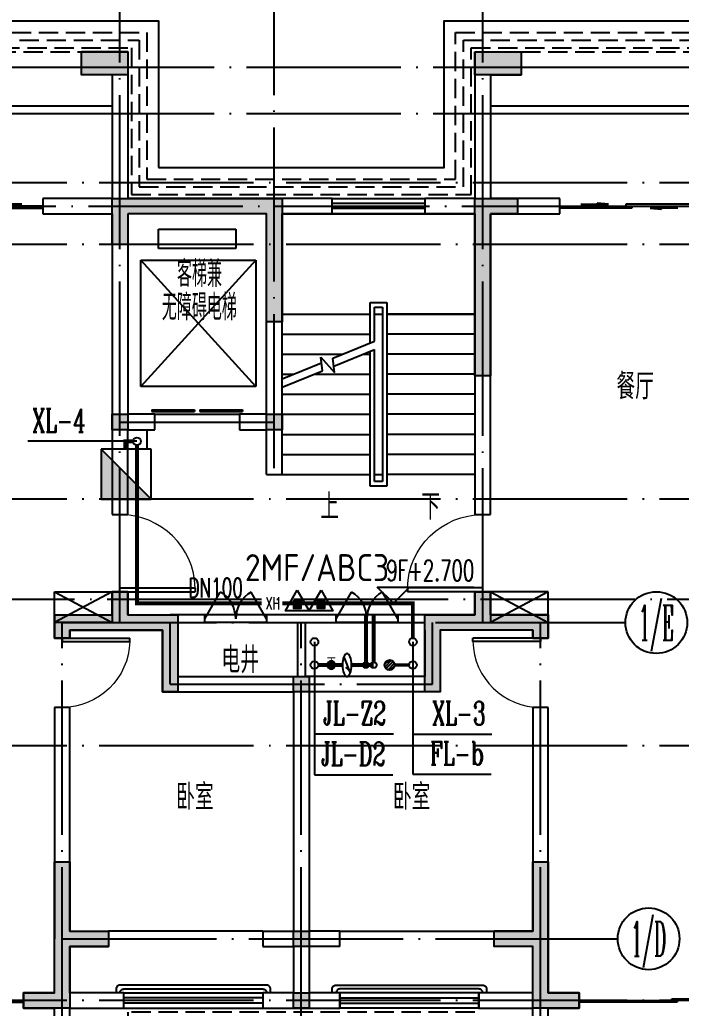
# Model space of a CAD drawing. Extents: x -287580 to -53108, y -522338 to -82629.
# Drawn here: x -214957 to -206386, y -471551 to -458735 of the extents above; entities that cross this region are included whole.
import ezdxf
from ezdxf.enums import TextEntityAlignment as Align

# ---------------------------------------------------------------- set-up
doc = ezdxf.new("R2010")
doc.units = 0
doc.header["$LTSCALE"] = 1000
doc.header["$MEASUREMENT"] = 0
for name, pattern in [('CONTINOUS', [0]), ('DASH', [0.35, 0.25, -0.1]), ('DOTE', [2.42, 2, -0.2, 0.02, -0.2])]:
    doc.linetypes.add(name, pattern=pattern)
for name, color, linetype in [('AXIS', 3, 'Continuous'), ('AXIS_TEXT', 7, 'Continuous'), ('DIM_SYMB', 99, 'Continuous'), ('DIM_废水', 3, 'Continuous'), ('DIM_消防', 3, 'Continuous'), ('DIM_给水', 3, 'Continuous'), ('DOTE', 99, 'Continuous'), ('EQUIP_地漏', 7, 'Continuous'), ('EQUIP_消火栓', 10, 'Continuous'), ('EQUIP_消防', 1, 'Continuous'), ('kan', 146, 'Continuous'), ('PIPE-废水', 31, 'Continuous'), ('PIPE-消防', 1, 'Continuous'), ('PIPE-给水', 3, 'Continuous'), ('PUB_TEXT', 7, 'Continuous'), ('STAIR', 99, 'Continuous'), ('TEXT_消防', 4, 'Continuous'), ('VALVE_给水', 7, 'Continuous'), ('VPIPE-废水', 31, 'Continuous'), ('VPIPE-消防', 1, 'Continuous'), ('VPIPE-给水', 3, 'Continuous'), ('WALL', 9, 'Continuous'), ('WINDOW', 99, 'Continuous'), ('填充', 8, 'Continuous'), ('家具', 187, 'Continuous'), ('屋面', 139, 'Continuous'), ('栏杆', 169, 'Continuous'), ('给排水标注', 4, 'Continuous'), ('给排水留洞', 6, 'Continuous'), ('表格', 157, 'Continuous')]:
    doc.layers.add(name, color=color, linetype=linetype)
doc.styles.add('_TCH_AXIS', font='COMPLEX', dxfattribs={"bigfont": 'GBCBIG'})
doc.styles.add('_TCH_DIM', font='SIMPLEX', dxfattribs={"bigfont": 'GBCBIG'})
doc.styles.add('_TWT_DIM_ELE', font='SIMPLEX', dxfattribs={"width": 0.8, "height": 2.7, "bigfont": 'HZTXT'})
doc.styles.add('_TWT_PIPEDN', font='SIMPLEX', dxfattribs={"width": 0.8, "height": 2.5, "bigfont": 'HZTXT'})
doc.styles.add('_TWT_PIPETEXT', font='SIMPLEX', dxfattribs={"width": 0.8, "height": 1.6, "bigfont": 'HZTXT'})
doc.styles.add('_TWT_SERIAL', font='COMPLEX', dxfattribs={"width": 0.8, "height": 3, "bigfont": 'HZTXT'})
doc.styles.add('COMPLEX', font='COMPLEX')
doc.styles.add('hnurban', font='gbenor.shx', dxfattribs={"width": 0.8, "bigfont": 'gbcbig.shx'})
doc.styles.get("Standard").update_dxf_attribs({"font": 'gbenor.shx', "bigfont": 'gbcbig.shx'})

# ---------------------------------------------------------------- blocks, each defined once
blk = doc.blocks.new('A$C3953257B')
at = {"layer": '填充'}
for points in [[(9950, 14500), (10550, 14500), (10550, 14200), (9950, 14200)], [(15050, 14500), (15650, 14500), (15650, 14200), (15050, 14200)], [(10350, 9800), (10550, 9800), (10550, 9600), (10350, 9600)], [(12350, 9800), (12550, 9800), (12550, 9600), (12350, 9600)], [(12700, 6400), (12900, 6400), (12900, 6200), (12700, 6200)], [(12700, 3100), (12900, 3100), (12900, 2900), (12700, 2900)], [(12700, 2300), (12900, 2300), (12900, 2100), (12700, 2100)]]:
    blk.add_hatch(color=256, dxfattribs=at).paths.add_polyline_path(points)
at = {"color": 6}
for points in [[(9950, 14500), (10550, 14500), (10550, 14200), (9950, 14200)], [(15050, 14500), (15650, 14500), (15650, 14200), (15050, 14200)], [(10350, 9800), (10550, 9800), (10550, 9600), (10350, 9600)], [(12350, 9800), (12550, 9800), (12550, 9600), (12350, 9600)], [(12700, 6400), (12900, 6400), (12900, 6200), (12700, 6200)], [(12700, 3100), (12900, 3100), (12900, 2900), (12700, 2900)], [(12700, 2300), (12900, 2300), (12900, 2100), (12700, 2100)]]:
    blk.add_lwpolyline(points, close=True, dxfattribs=at)
blk = doc.blocks.new('A$C17F555B1')
at = {"layer": '填充'}
h = blk.add_hatch(color=256, dxfattribs=at)
h.dxf.hatch_style = 1
h.paths.add_polyline_path([(55300, 3700), (55300, 3300), (55700, 3300), (55700, 3700)])
h.paths.add_polyline_path([(30100, 3700), (30100, 3300), (30500, 3300), (30500, 3700)])
h.paths.add_polyline_path([(25600, 3300), (25600, 3700), (25200, 3700), (25200, 3300)])
h.paths.add_polyline_path([(400, 3300), (400, 3700), (0, 3700), (0, 3300)])
h.paths.add_polyline_path([(45350, 10300), (45350, 8200), (45150, 8200), (45150, 10500), (45700, 10500), (45700, 10300)])
h.paths.add_polyline_path([(10550, 10500), (10550, 8200), (10350, 8200), (10350, 10300), (10000, 10300), (10000, 10500)])
h.paths.add_polyline_path([(5600, 0), (5100, 0), (5100, 2500), (5300, 2500), (5300, 200), (5600, 200)])
h.paths.add_polyline_path([(20500, 0), (20000, 0), (20000, 200), (20300, 200), (20300, 2500), (20500, 2500)])
h.paths.add_polyline_path([(35700, 0), (35200, 0), (35200, 2500), (35400, 2500), (35400, 200), (35700, 200)])
h.paths.add_polyline_path([(50600, 0), (50100, 0), (50100, 200), (50400, 200), (50400, 2500), (50600, 2500)])
h.paths.add_polyline_path([(54000, 0), (53350, 0), (53350, 200), (53800, 200), (53800, 2100), (54000, 2100)])
h.paths.add_polyline_path([(32450, 0), (31800, 0), (31800, 2100), (32000, 2100), (32000, 200), (32450, 200)])
h.paths.add_polyline_path([(23900, 0), (23250, 0), (23250, 200), (23700, 200), (23700, 2100), (23900, 2100)])
h.paths.add_polyline_path([(2350, 0), (1700, 0), (1700, 2100), (1900, 2100), (1900, 200), (2350, 200)])
h.paths.add_polyline_path([(50600, 9800), (50600, 6700), (51150, 6700), (51150, 6500), (50400, 6500), (50400, 9800), (50400, 10300), (50100, 10300), (50100, 10500), (50600, 10500), (50600, 10000), (50950, 10000), (50950, 9800)])
h.paths.add_polyline_path([(35400, 10300), (35400, 9800), (35400, 6500), (34650, 6500), (34650, 6700), (35200, 6700), (35200, 9800), (34850, 9800), (34850, 10000), (35200, 10000), (35200, 10500), (35700, 10500), (35700, 10300)])
h.paths.add_polyline_path([(20500, 10500), (20500, 10000), (20850, 10000), (20850, 9800), (20500, 9800), (20500, 6700), (21050, 6700), (21050, 6500), (20300, 6500), (20300, 9800), (20300, 10300), (20000, 10300), (20000, 10500)])
h.paths.add_polyline_path([(5300, 9800), (5300, 6500), (4550, 6500), (4550, 6700), (5100, 6700), (5100, 9800), (4750, 9800), (4750, 10000), (5100, 10000), (5100, 10500), (5600, 10500), (5600, 10300), (5300, 10300)])
h.paths.add_polyline_path([(15050, 10300), (13250, 10300), (13250, 8900), (13050, 8900), (13050, 10500), (15250, 10500), (15250, 9900), (15050, 9900)])
h.paths.add_polyline_path([(40650, 10300), (40650, 9900), (40450, 9900), (40450, 10500), (42650, 10500), (42650, 8900), (42450, 8900), (42450, 10300)])
h.paths.add_polyline_path([(39900, 1900), (39900, 1000), (40400, 1000), (40400, 800), (39900, 800), (39900, 0), (39300, 0), (39300, 200), (39700, 200), (39700, 1000), (39700, 1900)])
h.paths.add_polyline_path([(46100, 1900), (46100, 1000), (46100, 200), (46500, 200), (46500, 0), (45900, 0), (45900, 800), (45400, 800), (45400, 1000), (45900, 1000), (45900, 1900)])
h.paths.add_polyline_path([(40650, 5400), (40650, 5100), (41300, 5100), (41300, 4100), (41100, 4100), (41100, 4900), (40450, 4900), (39900, 4900), (39900, 4800), (39700, 4800), (39700, 5100), (40450, 5100), (40450, 5400)])
h.paths.add_polyline_path([(45350, 5400), (45350, 5100), (46100, 5100), (46100, 4800), (45900, 4800), (45900, 4900), (45350, 4900), (44700, 4900), (44700, 4100), (44500, 4100), (44500, 5100), (45150, 5100), (45150, 5400)])
h.paths.add_polyline_path([(30750, 9800), (30300, 9800), (30300, 6700), (30700, 6700), (30700, 6500), (30100, 6500), (30100, 10000), (30750, 10000)])
h.paths.add_polyline_path([(55700, 10000), (55700, 6500), (55100, 6500), (55100, 6700), (55500, 6700), (55500, 9800), (55050, 9800), (55050, 10000)])
h.paths.add_polyline_path([(16000, 1900), (16000, 1000), (16000, 200), (16400, 200), (16400, 0), (15800, 0), (15800, 800), (15300, 800), (15300, 1000), (15800, 1000), (15800, 1900)])
h.paths.add_polyline_path([(9800, 1900), (9800, 1000), (10300, 1000), (10300, 800), (9800, 800), (9800, 0), (9200, 0), (9200, 200), (9600, 200), (9600, 1000), (9600, 1900)])
h.paths.add_polyline_path([(15250, 5400), (15250, 5100), (16000, 5100), (16000, 4800), (15800, 4800), (15800, 4900), (15250, 4900), (14600, 4900), (14600, 4100), (14400, 4100), (14400, 5100), (15050, 5100), (15050, 5400)])
h.paths.add_polyline_path([(10550, 5400), (10550, 5100), (11200, 5100), (11200, 4100), (11000, 4100), (11000, 4900), (10350, 4900), (9800, 4900), (9800, 4800), (9600, 4800), (9600, 5100), (10350, 5100), (10350, 5400)])
h.paths.add_polyline_path([(25400, 9800), (24950, 9800), (24950, 10000), (25600, 10000), (25600, 6500), (25000, 6500), (25000, 6700), (25400, 6700)])
h.paths.add_polyline_path([(200, 9800), (200, 6700), (600, 6700), (600, 6500), (0, 6500), (0, 10000), (650, 10000), (650, 9800)])
at = {"color": 3}
for points in [[(40650, 10300), (40650, 9900), (40450, 9900), (40450, 10500), (42650, 10500), (42650, 8900), (42450, 8900), (42450, 10300)], [(45350, 10300), (45350, 8200), (45150, 8200), (45150, 10500), (45700, 10500), (45700, 10300)], [(40650, 5400), (40650, 5100), (41300, 5100), (41300, 4100), (41100, 4100), (41100, 4900), (40450, 4900), (39900, 4900), (39900, 4800), (39700, 4800), (39700, 5100), (40450, 5100), (40450, 5400)], [(45350, 5400), (45350, 5100), (46100, 5100), (46100, 4800), (45900, 4800), (45900, 4900), (45350, 4900), (44700, 4900), (44700, 4100), (44500, 4100), (44500, 5100), (45150, 5100), (45150, 5400)], [(39900, 1900), (39900, 1000), (40400, 1000), (40400, 800), (39900, 800), (39900, 0), (39300, 0), (39300, 200), (39700, 200), (39700, 1000), (39700, 1900)], [(46100, 1900), (46100, 1000), (46100, 200), (46500, 200), (46500, 0), (45900, 0), (45900, 800), (45400, 800), (45400, 1000), (45900, 1000), (45900, 1900)]]:
    blk.add_lwpolyline(points, close=True, dxfattribs=at)
blk = doc.blocks.new('SDFASDFS')
at = {"layer": '给排水标注', "ltscale": 0.05, "const_width": 56.3}
blk.add_lwpolyline([(-45303, -121619, -1), (-45303, -121676, -1)], format="xyb", close=True, dxfattribs=at)
at = {"layer": '给排水标注', "ltscale": 0.05, "const_width": 11.4}
for points in [[(-45246, -121647), (-45201, -121647)], [(-45201, -121592), (-45201, -121703)]]:
    blk.add_lwpolyline(points, dxfattribs=at)
at = {"layer": '给排水标注', "ltscale": 0.05}
blk.add_circle((-45303, -121647), 56.8, dxfattribs=at)
blk = doc.blocks.new('$ATTACHMENT$00000214')
h = blk.add_hatch()
h.set_pattern_fill('ANSI31', color=256, scale=200, style=0)
h.set_pattern_definition([(45, (-38543.802, -6842.639), (-17.67767, 17.67767), [])])
h.paths.add_polyline_path([(-65, 2), (65, 2), (65, -128), (-65, -128)])
for points in [[(0, 172), (-198, -172), (198, -172)], [(-65, 2), (65, 2), (65, -128), (-65, -128)]]:
    blk.add_lwpolyline(points, close=True)
blk = doc.blocks.new('$DorLib2D$00000132')
at = {"color": 0, "linetype": 'Continuous'}
for p, q in [((-0.5, 0.1042), (-0.5, 0)), ((-0.1467, 0.1042), (-0.5, 0.1042)), ((-0.1467, 0), (-0.1467, 0.1042)), ((0.1467, 0.1042), (0.5, 0.1042)), ((0.1467, 0), (0.1467, 0.1042)), ((0.5, 0.1042), (0.5, 0)), ((-0.5, 0), (-0.1467, 0)), ((-0.1667, 0), (0.1667, 0)), ((-0.1667, -0.1042), (-0.1667, 0)), ((0.5, 0), (0.1467, 0)), ((0.1667, 0), (0.1667, -0.1042)), ((0.1667, -0.1042), (-0.1667, -0.1042))]:
    blk.add_line(p, q, dxfattribs=at)
blk = doc.blocks.new('$DorLib2D$00000131')
at = {"color": 0, "linetype": 'Continuous'}
for p, q in [((0.15, 0.125), (0.2319, 0.1973)), ((0.2319, 0.1973), (0.2319, 0.125)), ((-0.5, 0.125), (-0.5, 0)), ((0.0192, 0.125), (-0.5, 0.125)), ((0.0192, 0), (0.0192, 0.125)), ((0.35, 0.125), (0.15, 0.125)), ((-0.5, 0), (0.0192, 0)), ((-0.024, 0), (0.5, 0)), ((-0.024, -0.125), (-0.024, 0)), ((0.5, 0), (0.5, -0.125)), ((-0.35, -0.125), (-0.15, -0.125)), ((-0.2319, -0.1973), (-0.2319, -0.125)), ((-0.15, -0.125), (-0.2319, -0.1973)), ((0.5, -0.125), (-0.024, -0.125))]:
    blk.add_line(p, q, dxfattribs=at)
blk = doc.blocks.new('$WINLIB2D$00000001')
at = {"color": 0}
for points in [[(-0.5, 0.5), (-0.5, -0.5)], [(-0.5, 0.5), (0.5, 0.5)], [(0.5, -0.5), (0.5, 0.5)], [(0.5, 0.1667), (-0.5, 0.1667)], [(0.5, -0.1667), (-0.5, -0.1667)], [(-0.5, -0.5), (0.5, -0.5)]]:
    blk.add_lwpolyline(points, dxfattribs=at)
blk = doc.blocks.new('$DorLib2D$00000231')
at = {"color": 0}
for p, q in [((-0.5, 0), (-0.25, 0.433)), ((0.5, 0), (0.25, 0.433))]:
    blk.add_line(p, q, dxfattribs=at)
for centre, start, end in [((-0.5, 0), 0, 60), ((0.5, 0), 120, 180)]:
    blk.add_arc(centre, 0.5, start, end, dxfattribs=at)
blk = doc.blocks.new('$DorLib2D$00000001')
for p, q in [((0.45, 0.975), (0.5, 0.975)), ((0.45, 0), (0.45, 0.975)), ((0.5, 0), (0.5, 0.975)), ((0.5, 0), (0.45, 0))]:
    blk.add_line(p, q)
at = {"lineweight": 13}
blk.add_arc((0.475, 0), 0.975, 91.4693, 180, dxfattribs=at)
blk = doc.blocks.new('$DorLib2D$00000127')
at = {"color": 0, "linetype": 'Continuous'}
for p, q in [((-0.033, 0.795), (-0.533, 0.795)), ((-0.533, 0.795), (-0.533, 0.69)), ((-0.033, 0.795), (-0.033, 0.69)), ((0.033, 0.795), (0.033, 0.69)), ((0.533, 0.795), (0.033, 0.795)), ((0.533, 0.795), (0.533, 0.69)), ((-0.033, 0.69), (-0.533, 0.69)), ((0.533, 0.69), (0.033, 0.69)), ((0.5, 0.5), (-0.5, 0.5))]:
    blk.add_line(p, q, dxfattribs=at)
blk = doc.blocks.new('_AXISO')
blk.add_circle((0, 0), 0.5)
at = {"layer": 'AXIS_TEXT', "style": 'COMPLEX', "width": 1.041667}
blk.add_attdef('A', text='', height=0.56, dxfattribs=at).set_placement((-0.25, -0.28), (0.25, -0.28), align=Align.FIT)
blk = doc.blocks.new('$VALVE$00000742')
blk.add_line((-93, -93), (93, 93))
blk.add_lwpolyline([(93, 93, 0, 50, 0), (-13, 22, 50, 50, 0)], format="xyseb")
blk.add_circle((0, 0), 150)
for p in [(-150, 0), (150, 0)]:
    blk.add_point(p)
blk = doc.blocks.new('$TwtSys$00000141')
for p, q in [((-94, 8), (-10, 92)), ((-94, 8), (-10, 92)), ((-87, -35), (35, 87)), ((-87, -35), (35, 87)), ((-66, -66), (66, 66)), ((-66, -66), (66, 66)), ((-32, -87), (88, 33)), ((-32, -87), (88, 33)), ((11, -92), (92, -11)), ((11, -92), (92, -11))]:
    blk.add_line(p, q)
blk.add_circle((0, 0), 94)
blk.add_circle((0, 0), 94)
blk = doc.blocks.new('$TwtSys$00000434')
for p, q in [((-0.5, 0.5), (-0.5, -0.5)), ((-0.5, -0.5), (0.5, 0.5)), ((0.5, 0.5), (-0.5, 0.5)), ((0.5, -0.5), (0.5, 0.5)), ((-0.5, -0.5), (0.5, -0.5))]:
    blk.add_line(p, q)
blk.add_solid([(0.5, -0.5), (0.5, 0.5), (-0.5, -0.5)])

msp = doc.modelspace()

# ---------------------------------------------------------------- hatches: boundary and pattern name
at = {"layer": 'PIPE-消防'}
for points in [[(-213591, -464200.9), (-213591, -464175.9), (-213616, -464175.9)], [(-213591, -464200.9), (-213616, -464200.9), (-213616, -464175.9)], [(-213438.8, -466300.9), (-213463.8, -466300.9), (-213463.8, -466325.9)], [(-213438.8, -466300.9), (-213438.8, -466325.9), (-213463.8, -466325.9)], [(-209863.1, -466300.9), (-209863.1, -466275.9), (-209838.1, -466275.9)], [(-209863.1, -466300.9), (-209838.1, -466300.9), (-209838.1, -466275.9)]]:
    msp.add_hatch(color=256, dxfattribs=at).paths.add_polyline_path(points)

# ---------------------------------------------------------------- linework, layer by layer
at = {"layer": 'AXIS'}
for p, q in [((-208108.8, -466550.9), (-207108.8, -466550.9)), ((-208208.8, -470650.9), (-207208.8, -470650.9))]:
    msp.add_line(p, q, dxfattribs=at)
at = {"layer": 'DIM_SYMB'}
for points in [[(-209658.8, -464760.9, 0, 0, 0), (-209658.8, -461900.9, 0, 0, 0), (-210958.8, -461900.9, 0, 0, 0), (-210958.8, -462770.9, 80, 0, 0), (-210958.8, -463070.9, 0, 0, 0)], [(-210958.8, -464760.9, 0, 0, 0), (-210958.8, -463630.9, 80, 0, 0), (-210958.8, -463330.9, 0, 0, 0)]]:
    msp.add_lwpolyline(points, format="xyseb", dxfattribs=at)
at = {"layer": 'DIM_废水'}
for p, q in [((-209863.1, -467051.1), (-209863.1, -468516.8)), ((-209863.1, -468516.8), (-208848.1, -468516.8))]:
    msp.add_line(p, q, dxfattribs=at)
at = {"layer": 'DIM_消防'}
for p, q in [((-213965.6, -464200.9), (-214853.4, -464200.9)), ((-213438.8, -464200.9), (-213965.6, -464200.9)), ((-210115.6, -466300.9), (-210325.6, -466090.9)), ((-210325.6, -466090.9), (-209074.7, -466090.9)), ((-210115.6, -466300.9), (-209905.6, -466090.9)), ((-210434.1, -466300.9), (-209905.6, -466300.9)), ((-209863.1, -466801.1), (-209863.1, -467995.8)), ((-209863.1, -467995.8), (-208839.5, -467995.8))]:
    msp.add_line(p, q, dxfattribs=at)
at = {"layer": 'DIM_给水'}
for p, q in [((-211138.8, -466801.1), (-211138.8, -467994.8)), ((-211138.8, -467051.1), (-211138.8, -468523.3)), ((-211138.8, -467994.8), (-210115.2, -467994.8)), ((-211138.8, -468523.3), (-210123.8, -468523.3))]:
    msp.add_line(p, q, dxfattribs=at)
at = {"layer": 'DOTE', "linetype": 'DOTE'}
for p, q in [((-213658.8, -466550.9), (-213658.8, -457872.4)), ((-211658.8, -464550.9), (-211658.8, -457872.4)), ((-208958.8, -466550.9), (-208958.8, -457872.4)), ((-255580, -459350.9), (-197406.7, -459350.9)), ((-255580, -459950.9), (-197406.7, -459950.9)), ((-197406.7, -460850.9), (-233808.8, -460850.9)), ((-218908.8, -461150.9), (-203708.8, -461150.9)), ((-197406.7, -461650.9), (-233808.8, -461650.9)), ((-213658.8, -463950.9), (-211658.8, -463950.9)), ((-197406.7, -464950.9), (-255580, -464950.9)), ((-197306.1, -466250.9), (-233808.8, -466250.9)), ((-214408.8, -466550.9), (-208108.8, -466550.9)), ((-214408.8, -474142), (-214408.8, -466550.9)), ((-213008.8, -467350.9), (-213008.8, -466550.9)), ((-211308.8, -474142), (-211308.8, -466550.9)), ((-209608.8, -467350.9), (-209608.8, -466550.9)), ((-208208.8, -474142), (-208208.8, -466550.9)), ((-213008.8, -467350.9), (-209608.8, -467350.9)), ((-197406.7, -468150.9), (-230408.8, -468150.9)), ((-214408.8, -470650.9), (-208208.8, -470650.9)), ((-197406.7, -471450.9), (-255580, -471450.9))]:
    msp.add_line(p, q, dxfattribs=at)
at = {"layer": 'EQUIP_消火栓', "color": 99}
msp.add_lwpolyline([(-213558.8, -464050.9), (-213308.8, -464050.9), (-213308.8, -464300.9), (-213558.8, -464300.9)], close=True, dxfattribs=at)
at = {"layer": 'kan', "linetype": 'DASH'}
for p, q in [((-218408.8, -459150.9), (-214158.8, -459150.9)), ((-208458.8, -459150.9), (-204208.8, -459150.9))]:
    msp.add_line(p, q, dxfattribs=at)
at = {"layer": 'kan'}
for p, q in [((-218408.8, -459350.9), (-214158.8, -459350.9)), ((-208458.8, -459350.9), (-204208.8, -459350.9))]:
    msp.add_line(p, q, dxfattribs=at)
at = {"layer": 'kan', "color": 124}
for p, q in [((-218508.8, -459850.9), (-213758.8, -459850.9)), ((-208858.8, -459850.9), (-204108.8, -459850.9)), ((-218808.8, -459950.9), (-213758.8, -459950.9)), ((-208858.8, -459950.9), (-203808.8, -459950.9))]:
    msp.add_line(p, q, dxfattribs=at)
at = {"layer": 'PIPE-废水', "const_width": 45}
msp.add_lwpolyline([(-209913.1, -467101.1), (-210097.3, -467101.1)], dxfattribs=at)
at = {"layer": 'PIPE-消防', "const_width": 50}
for points in [[(-213488.8, -464200.9), (-213591, -464200.9)], [(-213591, -464200.9), (-213591, -464300.9)], [(-213438.8, -464250.9), (-213438.8, -466300.9)], [(-213438.8, -466300.9), (-211822, -466300.9)], [(-211556.2, -466300.9), (-209863.1, -466300.9)], [(-209863.1, -466751.1), (-209863.1, -466300.9)]]:
    msp.add_lwpolyline(points, dxfattribs=at)
at = {"layer": 'PIPE-给水', "const_width": 55}
for points in [[(-210471, -467063.6), (-210471, -466450.9)], [(-210371, -467063.6), (-210371, -466450.9)], [(-211088.8, -467101.1), (-210776.7, -467101.1)], [(-210657.3, -467101.1), (-210371, -467101.1)]]:
    msp.add_lwpolyline(points, dxfattribs=at)
at = {"layer": 'STAIR'}
for p, q in [((-209058.8, -461250.9), (-211558.8, -461250.9)), ((-211558.8, -461250.9), (-211558.8, -462550.9)), ((-209058.8, -462550.9), (-209058.8, -461250.9)), ((-210418.8, -462927.9), (-210418.8, -462400.9)), ((-210418.8, -462400.9), (-210198.8, -462400.9)), ((-210358.8, -462903.6), (-210358.8, -462460.9)), ((-210358.8, -462460.9), (-210258.8, -462460.9)), ((-210258.8, -462460.9), (-210258.8, -464720.9)), ((-210198.8, -462400.9), (-210198.8, -464780.9)), ((-211558.8, -463390.2), (-211558.8, -462550.9)), ((-211558.8, -462550.9), (-210418.8, -462550.9)), ((-211558.8, -462550.9), (-210418.8, -462550.9)), ((-210358.8, -462903.6), (-210358.8, -462550.9)), ((-210358.8, -462550.9), (-210258.8, -462550.9)), ((-210258.8, -462550.9), (-210258.8, -464630.9)), ((-209058.8, -462550.9), (-210198.8, -462550.9)), ((-210198.8, -462550.9), (-209058.8, -462550.9)), ((-209058.8, -462550.9), (-209058.8, -464630.9)), ((-211558.8, -462810.9), (-210418.8, -462810.9)), ((-209058.8, -462810.9), (-210198.8, -462810.9)), ((-210900.4, -463123.2), (-210358.8, -462903.6)), ((-210887.7, -463226), (-210358.8, -463011.5)), ((-210358.8, -464630.9), (-210358.8, -463011.5)), ((-210358.8, -464720.9), (-210358.8, -463011.5)), ((-211558.8, -463070.9), (-210771.3, -463070.9)), ((-211035.7, -463286), (-211057.6, -463108.9)), ((-211057.6, -463108.9), (-210877.4, -463308.6)), ((-210877.4, -463308.6), (-210900.4, -463123.2)), ((-210505.1, -463070.9), (-210418.8, -463070.9)), ((-210418.8, -464780.9), (-210418.8, -463035.9)), ((-209058.8, -463070.9), (-210198.8, -463070.9)), ((-211558.8, -463390.2), (-211048.4, -463183.3)), ((-211558.8, -463498.1), (-211035.7, -463286)), ((-211558.8, -463330.9), (-211412.5, -463330.9)), ((-211146.3, -463330.9), (-210418.8, -463330.9)), ((-209058.8, -463330.9), (-210198.8, -463330.9)), ((-211558.8, -464630.9), (-211558.8, -463498.1)), ((-211558.8, -463590.9), (-210418.8, -463590.9)), ((-209058.8, -463590.9), (-210198.8, -463590.9)), ((-211558.8, -463850.9), (-210418.8, -463850.9)), ((-209058.8, -463850.9), (-210198.8, -463850.9)), ((-211558.8, -464110.9), (-210418.8, -464110.9)), ((-209058.8, -464110.9), (-210198.8, -464110.9)), ((-211558.8, -464370.9), (-210418.8, -464370.9)), ((-209058.8, -464370.9), (-210198.8, -464370.9)), ((-211558.8, -464630.9), (-210418.8, -464630.9)), ((-210358.8, -464630.9), (-210258.8, -464630.9)), ((-209058.8, -464630.9), (-210198.8, -464630.9)), ((-210198.8, -464780.9), (-210418.8, -464780.9)), ((-210258.8, -464720.9), (-210358.8, -464720.9))]:
    msp.add_line(p, q, dxfattribs=at)
at = {"layer": 'STAIR', "color": 197}
for p, q in [((-213158.8, -461700.9, 76423.5), (-213158.8, -461450.9, 76423.5)), ((-213158.8, -461450.9, 76423.5), (-212158.8, -461450.9, 76423.5)), ((-212158.8, -461450.9, 76423.5), (-212158.8, -461700.9, 76423.5)), ((-212158.8, -461700.9, 76423.5), (-213158.8, -461700.9, 76423.5)), ((-213388.4, -463488.5, 76423.5), (-213388.4, -461850.9, 76423.5)), ((-213388.4, -461850.9, 76423.5), (-211899.8, -461850.9, 76423.5)), ((-211899.8, -461850.9, 76423.5), (-213388.4, -463488.5, 76423.5)), ((-211899.8, -463488.5, 76423.5), (-213388.4, -461850.9, 76423.5)), ((-211899.8, -461850.9, 76423.5), (-211899.8, -463488.5, 76423.5)), ((-211899.8, -463488.5, 76423.5), (-213388.4, -463488.5, 76423.5))]:
    msp.add_line(p, q, dxfattribs=at)
at = {"layer": 'VPIPE-废水'}
msp.add_circle((-209863.1, -467101.1), 50, dxfattribs=at)
at = {"layer": 'VPIPE-消防'}
for centre in [(-213438.8, -464200.9), (-209863.1, -466801.1)]:
    msp.add_circle(centre, 50, dxfattribs=at)
at = {"layer": 'VPIPE-给水'}
for centre, radius in [((-211138.8, -466801.1), 50), ((-211138.8, -467101.1), 50), ((-210473, -467101.1), 37.5), ((-210371, -467101.1), 37.5)]:
    msp.add_circle(centre, radius, dxfattribs=at)
at = {"layer": 'WALL'}
for p, q in [((-213558.8, -459150.9), (-214158.8, -459150.9)), ((-214158.8, -459450.9), (-214158.8, -459150.9)), ((-213558.8, -459150.9), (-213558.8, -461050.9)), ((-209058.8, -459150.9), (-209058.8, -461050.9)), ((-209058.8, -459150.9), (-208458.8, -459150.9)), ((-208458.8, -459150.9), (-208458.8, -459450.9)), ((-213758.8, -459450.9), (-214158.8, -459450.9)), ((-213758.8, -459450.9), (-213758.8, -461050.9)), ((-208858.8, -459450.9), (-208858.8, -461050.9)), ((-208858.8, -459450.9), (-208458.8, -459450.9)), ((-213758.8, -461050.9), (-214658.8, -461050.9)), ((-214658.8, -461050.9), (-214658.8, -461250.9)), ((-211658.8, -461050.9), (-213558.8, -461050.9)), ((-210908.8, -461050.9), (-211658.8, -461050.9)), ((-210908.8, -461250.9), (-210908.8, -461050.9)), ((-209058.8, -461050.9), (-209708.8, -461050.9)), ((-209708.8, -461050.9), (-209708.8, -461250.9)), ((-207958.8, -461050.9), (-208858.8, -461050.9)), ((-207958.8, -461250.9), (-207958.8, -461050.9)), ((-214658.8, -461250.9), (-213758.8, -461250.9)), ((-213758.8, -461250.9), (-213758.8, -463950.9)), ((-213558.8, -461250.9), (-213558.8, -463850.9)), ((-211758.8, -461250.9), (-213558.8, -461250.9)), ((-211758.8, -463850.9), (-211758.8, -461250.9)), ((-211558.8, -463950.9), (-211558.8, -461250.9)), ((-211558.8, -461250.9), (-210908.8, -461250.9)), ((-209708.8, -461250.9), (-209058.8, -461250.9)), ((-209058.8, -461250.9), (-209058.8, -465150.9)), ((-208858.8, -465150.9), (-208858.8, -461250.9)), ((-208858.8, -461250.9), (-207958.8, -461250.9)), ((-213208.8, -463850.9), (-213558.8, -463850.9)), ((-213208.8, -464050.9), (-213208.8, -463850.9)), ((-211758.8, -463850.9), (-212108.8, -463850.9)), ((-212108.8, -463850.9), (-212108.8, -464050.9)), ((-213758.8, -463950.9), (-213758.8, -465150.9)), ((-211558.8, -464630.9), (-211558.8, -463950.9)), ((-213558.8, -465150.9), (-213558.8, -464050.9)), ((-213558.8, -464050.9), (-213208.8, -464050.9)), ((-212108.8, -464050.9), (-211758.8, -464050.9)), ((-211758.8, -464630.9), (-211758.8, -464050.9)), ((-211758.8, -464630.9), (-211558.8, -464630.9)), ((-213758.8, -465150.9), (-213558.8, -465150.9)), ((-209058.8, -465150.9), (-208858.8, -465150.9)), ((-213558.8, -466150.9), (-213758.8, -466150.9)), ((-213758.8, -466150.9), (-213758.8, -466450.9)), ((-213558.8, -466450.9), (-213558.8, -466150.9)), ((-208858.8, -466150.9), (-209058.8, -466150.9)), ((-209058.8, -466150.9), (-209058.8, -466450.9)), ((-208858.8, -466450.9), (-208858.8, -466150.9)), ((-214508.8, -466450.9), (-214508.8, -466750.9)), ((-214508.8, -466450.9), (-213758.8, -466450.9)), ((-213558.8, -466450.9), (-213008.8, -466450.9)), ((-212558.8, -466450.9), (-213008.8, -466450.9)), ((-212558.8, -466550.9), (-212558.8, -466450.9)), ((-211308.8, -466450.9), (-211758.8, -466450.9)), ((-211758.8, -466450.9), (-211758.8, -466550.9)), ((-210858.8, -466450.9), (-211308.8, -466450.9)), ((-210858.8, -466550.9), (-210858.8, -466450.9)), ((-209708.8, -466450.9), (-210058.8, -466450.9)), ((-210058.8, -466450.9), (-210058.8, -466550.9)), ((-209608.8, -466450.9), (-209708.8, -466450.9)), ((-209058.8, -466450.9), (-209608.8, -466450.9)), ((-208108.8, -466450.9), (-208858.8, -466450.9)), ((-208108.8, -466750.9), (-208108.8, -466450.9)), ((-212908.8, -466550.9), (-212908.8, -467250.9)), ((-212908.8, -466550.9), (-212558.8, -466550.9)), ((-211758.8, -466550.9), (-211358.8, -466550.9)), ((-211358.8, -466550.9), (-211358.8, -467250.9)), ((-211258.8, -466550.9), (-211258.8, -467250.9)), ((-211258.8, -466550.9), (-210858.8, -466550.9)), ((-210058.8, -466550.9), (-209708.8, -466550.9)), ((-209708.8, -466650.9), (-209708.8, -466550.9)), ((-214308.8, -466750.9), (-214308.8, -466650.9)), ((-214308.8, -466650.9), (-213658.8, -466650.9)), ((-213658.8, -466650.9), (-213108.8, -466650.9)), ((-213108.8, -466650.9), (-213108.8, -467450.9)), ((-209708.8, -466650.9), (-209708.8, -467250.9)), ((-209708.8, -466650.9), (-209708.8, -466650.9)), ((-209508.8, -466650.9), (-209508.8, -467450.9)), ((-208958.8, -466650.9), (-209508.8, -466650.9)), ((-208308.8, -466650.9), (-208958.8, -466650.9)), ((-208308.8, -466650.9), (-208308.8, -466750.9)), ((-214508.8, -466750.9), (-214308.8, -466750.9)), ((-208308.8, -466750.9), (-208108.8, -466750.9)), ((-212908.8, -467250.9), (-211358.8, -467250.9)), ((-209708.8, -467250.9), (-211258.8, -467250.9)), ((-213108.8, -467450.9), (-211408.8, -467450.9)), ((-211408.8, -467450.9), (-211408.8, -470550.9)), ((-209508.8, -467450.9), (-211208.8, -467450.9)), ((-211208.8, -467450.9), (-211208.8, -470550.9)), ((-214308.8, -467650.9), (-214508.8, -467650.9)), ((-214508.8, -467650.9), (-214508.8, -470650.9)), ((-214308.8, -470550.9), (-214308.8, -467650.9)), ((-208108.8, -467650.9), (-208308.8, -467650.9)), ((-208308.8, -467650.9), (-208308.8, -470550.9)), ((-208108.8, -470650.9), (-208108.8, -467650.9)), ((-214308.8, -470550.9), (-213808.8, -470550.9)), ((-213808.8, -470550.9), (-213808.8, -470750.9)), ((-211808.8, -470550.9), (-211408.8, -470550.9)), ((-211808.8, -470550.9), (-211808.8, -470750.9)), ((-210808.8, -470550.9), (-211208.8, -470550.9)), ((-210808.8, -470750.9), (-210808.8, -470550.9)), ((-208308.8, -470550.9), (-208808.8, -470550.9)), ((-208808.8, -470750.9), (-208808.8, -470550.9)), ((-214508.8, -471350.9), (-214508.8, -470650.9)), ((-208108.8, -471350.9), (-208108.8, -470650.9)), ((-214308.8, -470750.9), (-213808.8, -470750.9)), ((-214308.8, -471350.9), (-214308.8, -470750.9)), ((-211808.8, -470750.9), (-211408.8, -470750.9)), ((-211408.8, -470750.9), (-211408.8, -471350.9)), ((-210808.8, -470750.9), (-211208.8, -470750.9)), ((-211208.8, -470750.9), (-211208.8, -471350.9)), ((-208308.8, -470750.9), (-208808.8, -470750.9)), ((-208308.8, -471350.9), (-208308.8, -470750.9)), ((-214508.8, -471350.9), (-214908.8, -471350.9)), ((-214908.8, -471350.9), (-214908.8, -471550.9)), ((-213608.8, -471350.9), (-214308.8, -471350.9)), ((-213608.8, -471550.9), (-213608.8, -471350.9)), ((-211408.8, -471350.9), (-211808.8, -471350.9)), ((-211808.8, -471350.9), (-211808.8, -471550.9)), ((-210808.8, -471350.9), (-211208.8, -471350.9)), ((-210808.8, -471550.9), (-210808.8, -471350.9)), ((-208308.8, -471350.9), (-209008.8, -471350.9)), ((-209008.8, -471350.9), (-209008.8, -471550.9)), ((-207708.8, -471350.9), (-208108.8, -471350.9)), ((-207708.8, -471550.9), (-207708.8, -471350.9)), ((-214908.8, -471550.9), (-214508.8, -471550.9)), ((-214508.8, -473650.9), (-214508.8, -471550.9)), ((-214308.8, -471550.9), (-213608.8, -471550.9)), ((-214308.8, -473450.9), (-214308.8, -471550.9)), ((-211808.8, -471550.9), (-211308.8, -471550.9)), ((-211308.8, -471550.9), (-210808.8, -471550.9)), ((-209008.8, -471550.9), (-208308.8, -471550.9)), ((-208308.8, -473450.9), (-208308.8, -471550.9)), ((-208108.8, -471550.9), (-207708.8, -471550.9)), ((-208108.8, -473650.9), (-208108.8, -471550.9))]:
    msp.add_line(p, q, dxfattribs=at)
at = {"layer": 'WINDOW'}
for p, q in [((-211758.8, -466450.9, 0), (-212558.8, -466450.9, 0)), ((-210058.8, -466450.9, 0), (-210858.8, -466450.9, 0)), ((-211758.8, -466550.9, 0), (-212558.8, -466550.9, 0)), ((-210058.8, -466550.9, 0), (-210858.8, -466550.9, 0)), ((-211808.8, -470550.9), (-213808.8, -470550.9)), ((-210808.8, -470550.9), (-208808.8, -470550.9))]:
    msp.add_line(p, q, dxfattribs=at)
at = {"layer": '家具'}
for points in [[(-214508.8, -466150.9), (-213758.8, -466150.9), (-213758.8, -466550.9), (-214508.8, -466550.9)], [(-208108.8, -466150.9), (-208858.8, -466150.9), (-208858.8, -466550.9), (-208108.8, -466550.9)]]:
    msp.add_lwpolyline(points, close=True, dxfattribs=at)
for points in [[(-213758.8, -466150.9), (-214508.8, -466550.9)], [(-214508.8, -466150.9), (-213758.8, -466550.9)], [(-208858.8, -466150.9), (-208108.8, -466550.9)], [(-208108.8, -466150.9), (-208858.8, -466550.9)]]:
    msp.add_lwpolyline(points, dxfattribs=at)
at = {"layer": '屋面', "color": 99}
msp.add_lwpolyline([(-213158.8, -460650.9), (-209458.8, -460650.9), (-209458.8, -458750.9), (-203208.8, -458750.9), (-203208.8, -460350.9), (-198108.8, -460350.9), (-198108.8, -468650.9), (-199808.8, -468650.9), (-199808.8, -472650.9), (-202558.8, -472650.9), (-202558.8, -474050.9), (-209408.8, -474050.9), (-209408.8, -471950.9), (-213208.8, -471950.9), (-213208.8, -474050.9), (-220058.8, -474050.9), (-220058.8, -472650.9), (-222808.8, -472650.9), (-222808.8, -468650.9), (-224508.8, -468650.9), (-224508.8, -460350.9), (-219408.8, -460350.9), (-219408.8, -458750.9), (-213158.8, -458750.9)], close=True, dxfattribs=at)
at = {"layer": '屋面', "color": 99, "linetype": 'DASH'}
for points in [[(-213308.8, -460800.9), (-209308.8, -460800.9), (-209308.8, -458900.9), (-203358.8, -458900.9), (-203358.8, -460500.9), (-198258.8, -460500.9), (-198258.8, -468500.9), (-199958.8, -468500.9), (-199958.8, -472500.9), (-202708.8, -472500.9), (-202708.8, -473900.9), (-209258.8, -473900.9), (-209258.8, -471800.9), (-213358.8, -471800.9), (-213358.8, -473900.9), (-219908.8, -473900.9), (-219908.8, -472500.9), (-222658.8, -472500.9), (-222658.8, -468500.9), (-224358.8, -468500.9), (-224358.8, -460500.9), (-219258.8, -460500.9), (-219258.8, -458900.9), (-213308.8, -458900.9)], [(-213408.8, -460900.9), (-209208.8, -460900.9), (-209208.8, -459000.9), (-203458.8, -459000.9), (-203458.8, -460600.9), (-198358.8, -460600.9), (-198358.8, -468400.9), (-200058.8, -468400.9), (-200058.8, -472400.9), (-202808.8, -472400.9), (-202808.8, -473800.9), (-209158.8, -473800.9), (-209158.8, -471700.9), (-213458.8, -471700.9), (-213458.8, -473800.9), (-219808.8, -473800.9), (-219808.8, -472400.9), (-222558.8, -472400.9), (-222558.8, -468400.9), (-224258.8, -468400.9), (-224258.8, -460600.9), (-219158.8, -460600.9), (-219158.8, -459000.9), (-213408.8, -459000.9)], [(-213508.8, -461000.9), (-209108.8, -461000.9), (-209108.8, -459100.9), (-203558.8, -459100.9), (-203558.8, -460700.9), (-198458.8, -460700.9), (-198458.8, -468300.9), (-200158.8, -468300.9), (-200158.8, -472300.9), (-202908.8, -472300.9), (-202908.8, -473700.9), (-209058.8, -473700.9), (-209058.8, -471600.9), (-213558.8, -471600.9), (-213558.8, -473700.9), (-219708.8, -473700.9), (-219708.8, -472300.9), (-222458.8, -472300.9), (-222458.8, -468300.9), (-224158.8, -468300.9), (-224158.8, -460700.9), (-219058.8, -460700.9), (-219058.8, -459100.9), (-213508.8, -459100.9)]]:
    msp.add_lwpolyline(points, close=True, dxfattribs=at)
at = {"layer": '栏杆'}
for points in [[(-211708.8, -471350.9), (-211708.8, -471300.9, 0.4142136), (-211758.8, -471250.9), (-213658.8, -471250.9, 0.4142136), (-213708.8, -471300.9), (-213708.8, -471350.9)], [(-213658.8, -471350.9), (-213658.8, -471350.9, -0.4142136), (-213608.8, -471300.9), (-211808.8, -471300.9, -0.4142136), (-211758.8, -471350.9), (-211758.8, -471350.9)], [(-210908.8, -471350.9), (-210908.8, -471300.9, -0.4142136), (-210858.8, -471250.9), (-208958.8, -471250.9, -0.4142136), (-208908.8, -471300.9), (-208908.8, -471350.9)], [(-208958.8, -471350.9), (-208958.8, -471350.9, 0.4142136), (-209008.8, -471300.9), (-210808.8, -471300.9, 0.4142136), (-210858.8, -471350.9), (-210858.8, -471350.9)]]:
    msp.add_lwpolyline(points, format="xyb", dxfattribs=at)

# ---------------------------------------------------------------- block references
at = {"layer": 'AXIS'}
ref = msp.add_blockref('_AXISO', (-206708.8, -466550.9), dxfattribs=dict(at, xscale=800, yscale=800, zscale=800))
ref.add_attrib('A', '1/E', dxfattribs={"layer": 'AXIS_TEXT', "height": 452.55, "style": '_TCH_AXIS', "width": 0.396226}).set_placement((-206935.1, -466777.1), (-206482.5, -466777.1), align=Align.FIT)
ref = msp.add_blockref('_AXISO', (-206808.8, -470650.9), dxfattribs=dict(at, xscale=800, yscale=800, zscale=800))
ref.add_attrib('A', '1/D', dxfattribs={"layer": 'AXIS_TEXT', "height": 452.55, "style": '_TCH_AXIS', "width": 0.388889}).set_placement((-207035.1, -470877.1), (-206582.5, -470877.1), align=Align.FIT)
at = {"layer": 'EQUIP_地漏', "xscale": 0.7, "yscale": 0.7, "zscale": 0.7}
msp.add_blockref('$TwtSys$00000141', (-210163.1, -467101.1), dxfattribs=at)
at = {"layer": 'EQUIP_消火栓', "xscale": 650, "yscale": 650, "zscale": 650, "rotation": 270}
msp.add_blockref('$TwtSys$00000434', (-213578.8, -464625.9), dxfattribs=at)
at = {"layer": 'EQUIP_消防', "linetype": 'CONTINOUS', "xscale": 0.77625, "yscale": -0.77625, "zscale": 0.77625, "rotation": 180}
for p in [(-211361, -466265.6), (-211053, -466265.6)]:
    msp.add_blockref('$ATTACHMENT$00000214', p, dxfattribs=at)
at = {"layer": 'VALVE_给水', "xscale": 0.39795, "yscale": -1, "zscale": 0.39795}
msp.add_blockref('$VALVE$00000742', (-210717, -467101.1), dxfattribs=at)
at = {"layer": 'WINDOW'}
for name, p, xscale, yscale, zscale, rotation in [('$WINLIB2D$00000001', (-210308.8, -461150.9), -1200, 200, -1200, 179.9999999034835), ('$DorLib2D$00000131', (-215558.8, -461150.9), 1800, 200, 1800, 179.9999999902075), ('$DorLib2D$00000131', (-207058.8, -461150.9), -1800, 200, -1800, 180.0000001412787), ('$DorLib2D$00000127', (-212658.8, -463950.9), 1100, -200, 1100, 180), ('$DorLib2D$00000001', (-213658.8, -465650.9), 1000, 1000, 1000, 270), ('$DorLib2D$00000001', (-208958.8, -465650.9), 1000, -1000, 1000, 270), ('$DorLib2D$00000231', (-212158.8, -466500.9), -800, -800, -800, 180.0000000000118), ('$DorLib2D$00000231', (-210458.8, -466500.9), -800, -800, -800, 180.0000000000125), ('$DorLib2D$00000001', (-214408.8, -467200.9), 900, -900, 900, 90), ('$DorLib2D$00000001', (-208208.8, -467200.9), 900, 900, 900, 89.99999999996422), ('$WINLIB2D$00000001', (-212708.8, -471450.9), -1800, 200, -1800, 180), ('$DorLib2D$00000132', (-205908.8, -471450.9), 3600, 200, 3600, 180)]:
    msp.add_blockref(name, p, dxfattribs=dict(at, xscale=xscale, yscale=yscale, zscale=zscale, rotation=rotation))
at = {"layer": 'WINDOW', "yscale": -200}
for name, p, xscale, zscale in [('$WINLIB2D$00000001', (-209908.8, -471450.9), -1800, -1800), ('$DorLib2D$00000132', (-216708.8, -471450.9), 3600, 3600)]:
    msp.add_blockref(name, p, dxfattribs=dict(at, xscale=xscale, zscale=zscale))
at = {"layer": '给排水留洞', "xscale": -0.9175891113281249, "yscale": 0.9175891113281249, "zscale": 0.9175891113281249, "rotation": 270}
msp.add_blockref('SDFASDFS', (-99298.6, -425531.7), dxfattribs=at)
at = {"layer": '表格'}
for name, p in [('A$C3953257B', (-224108.8, -473650.9)), ('A$C17F555B1', (-254208.8, -471550.9))]:
    msp.add_blockref(name, p, dxfattribs=at)

# ---------------------------------------------------------------- texts
at = {"layer": 'DIM_废水', "color": 7, "style": '_TWT_SERIAL', "width": 0.64}
msp.add_text('FL-b', height=300, dxfattribs=at).set_placement((-209639.5, -468396.8))
at = {"layer": 'DIM_消防', "color": 7, "width": 0.64}
for s, height, style, p in [('XL-4', 300, '_TWT_SERIAL', (-214793.4, -464080.9)), ('9F+2.700', 270, '_TWT_DIM_ELE', (-210207.9, -466009.9)), ('XL-3', 300, '_TWT_SERIAL', (-209612.6, -467875.8))]:
    msp.add_text(s, height=height, dxfattribs=dict(at, style=style)).set_placement(p)
at = {"layer": 'DIM_给水', "color": 7, "style": '_TWT_SERIAL', "width": 0.64}
for s, p in [('JL-Z2', (-211025.5, -467874.8)), ('JL-D2', (-211052.4, -468403.3))]:
    msp.add_text(s, height=300, dxfattribs=at).set_placement(p)
at = {"layer": 'PUB_TEXT', "style": 'hnurban', "width": 0.8}
for s, p in [('客梯兼', (-212920.4, -462198, 152847)), ('无障碍电梯', (-213117, -462631, 152847))]:
    msp.add_text(s, height=337.59, dxfattribs=at).set_placement(p)
at = {"layer": 'PUB_TEXT'}
for s, p in [('餐厅', (-207225.5, -463656.8, 0)), ('电井', (-212343.8, -467204.6)), ('卧室', (-212931.3, -468980.3, 0)), ('卧室', (-210121.9, -468980.3, 0))]:
    msp.add_text(s, height=337.59, dxfattribs=at).set_placement(p)
at = {"layer": 'PUB_TEXT', "style": '_TCH_DIM'}
for s, p in [('上', (-211063.1, -465215.9)), ('下', (-209753.7, -465215.9))]:
    msp.add_text(s, height=337.6, dxfattribs=at).set_placement(p)
at = {"layer": 'TEXT_消防', "width": 0.64}
for s, height, style, p in [('DN100', 250, '_TWT_PIPEDN', (-212772.8, -466225.9)), ('XH', 160, '_TWT_PIPETEXT', (-211772, -466380.9))]:
    msp.add_text(s, height=height, dxfattribs=dict(at, style=style)).set_placement(p)
at = {"layer": '给排水标注', "color": 4, "ltscale": 0.2}
msp.add_text('2MF/ABC3', height=350, dxfattribs=at).set_placement((-212039.5, -466013.5))

doc.saveas('drawing.dxf')
